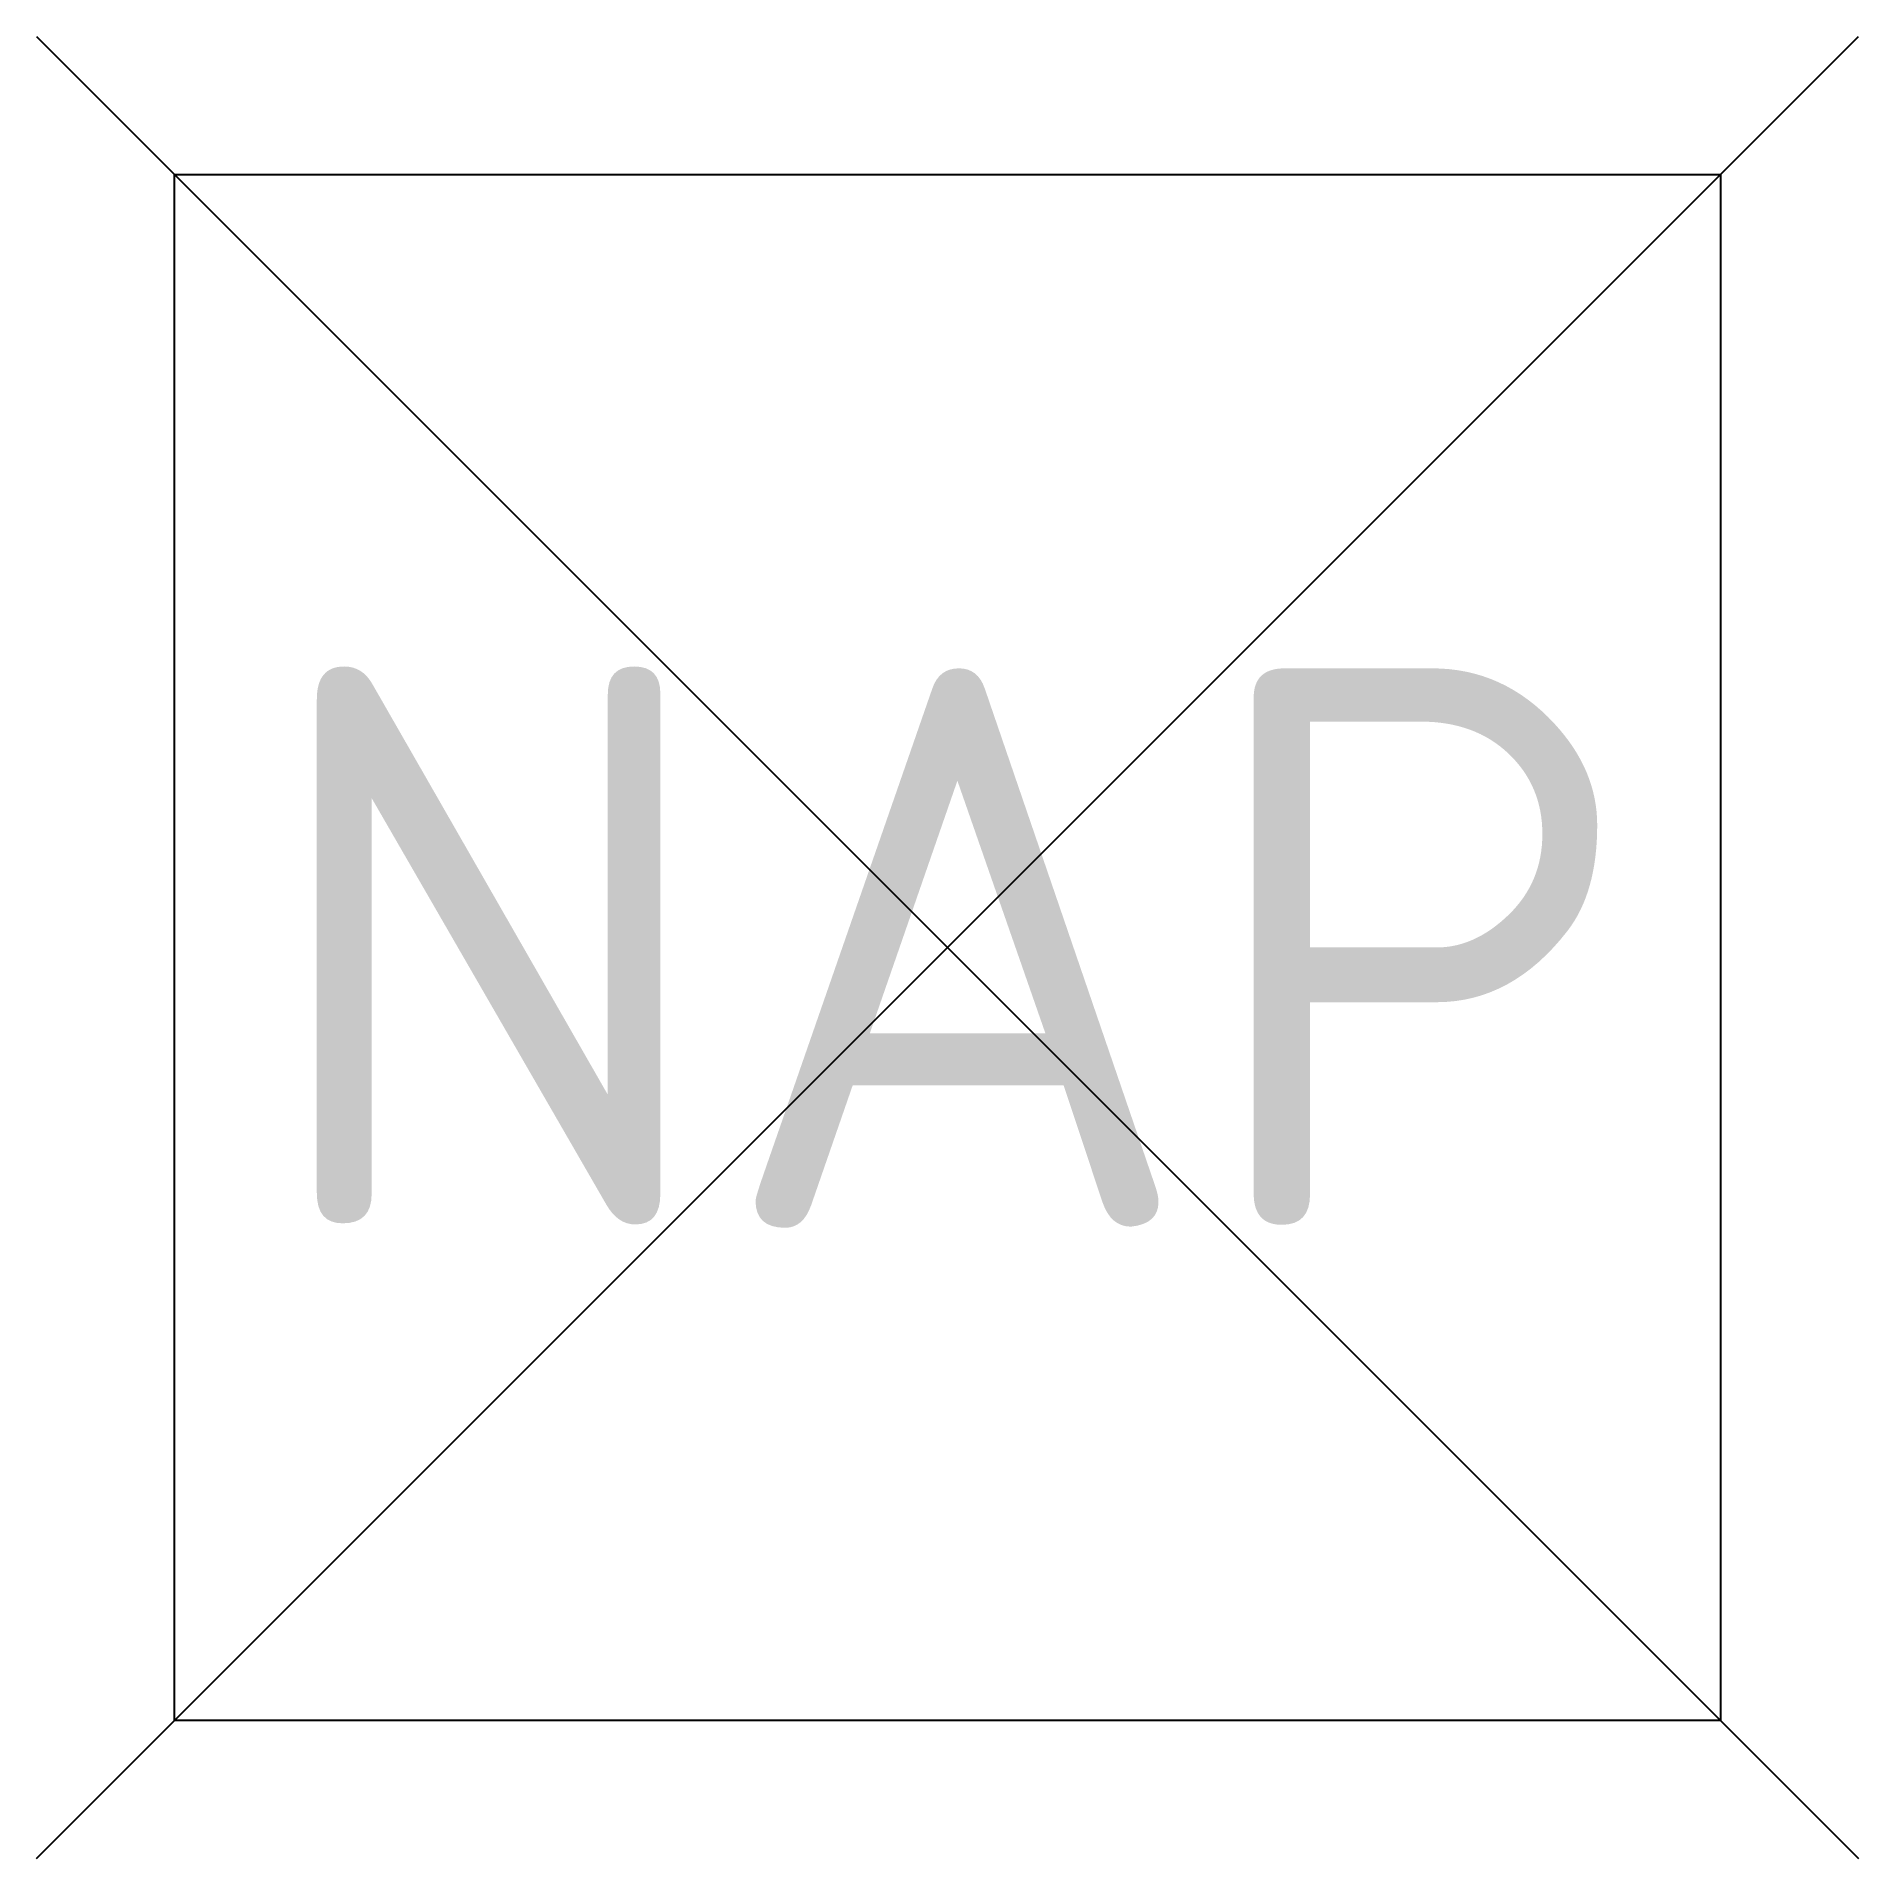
# Model space of a CAD drawing. Header units: metres. Extents: x -2.12 to 2.12, y -2.12 to 2.12.
import ezdxf
from ezdxf.enums import TextEntityAlignment as Align

# ---------------------------------------------------------------- set-up
doc = ezdxf.new("R2010")
doc.units = ezdxf.units.M
doc.styles.add('NLCS-ISO', font='NLCS-ISO.ttf')

msp = doc.modelspace()

# ---------------------------------------------------------------- linework, layer by layer
at = {"flags": 128}
for points in [[(-2.1213, 2.1213), (2.1213, -2.1213)], [(-2.1213, -2.1213), (2.1213, 2.1213)]]:
    msp.add_lwpolyline(points, dxfattribs=at)
msp.add_lwpolyline([(-1.8, 1.8), (1.8, 1.8), (1.8, -1.8), (-1.8, -1.8)], close=True, dxfattribs=at)

# ---------------------------------------------------------------- texts
at = {"style": 'NLCS-ISO'}
msp.add_text('NAP', height=1.3, dxfattribs=at).set_placement((0, 0), align=Align.MIDDLE_CENTER)

doc.saveas('drawing.dxf')
